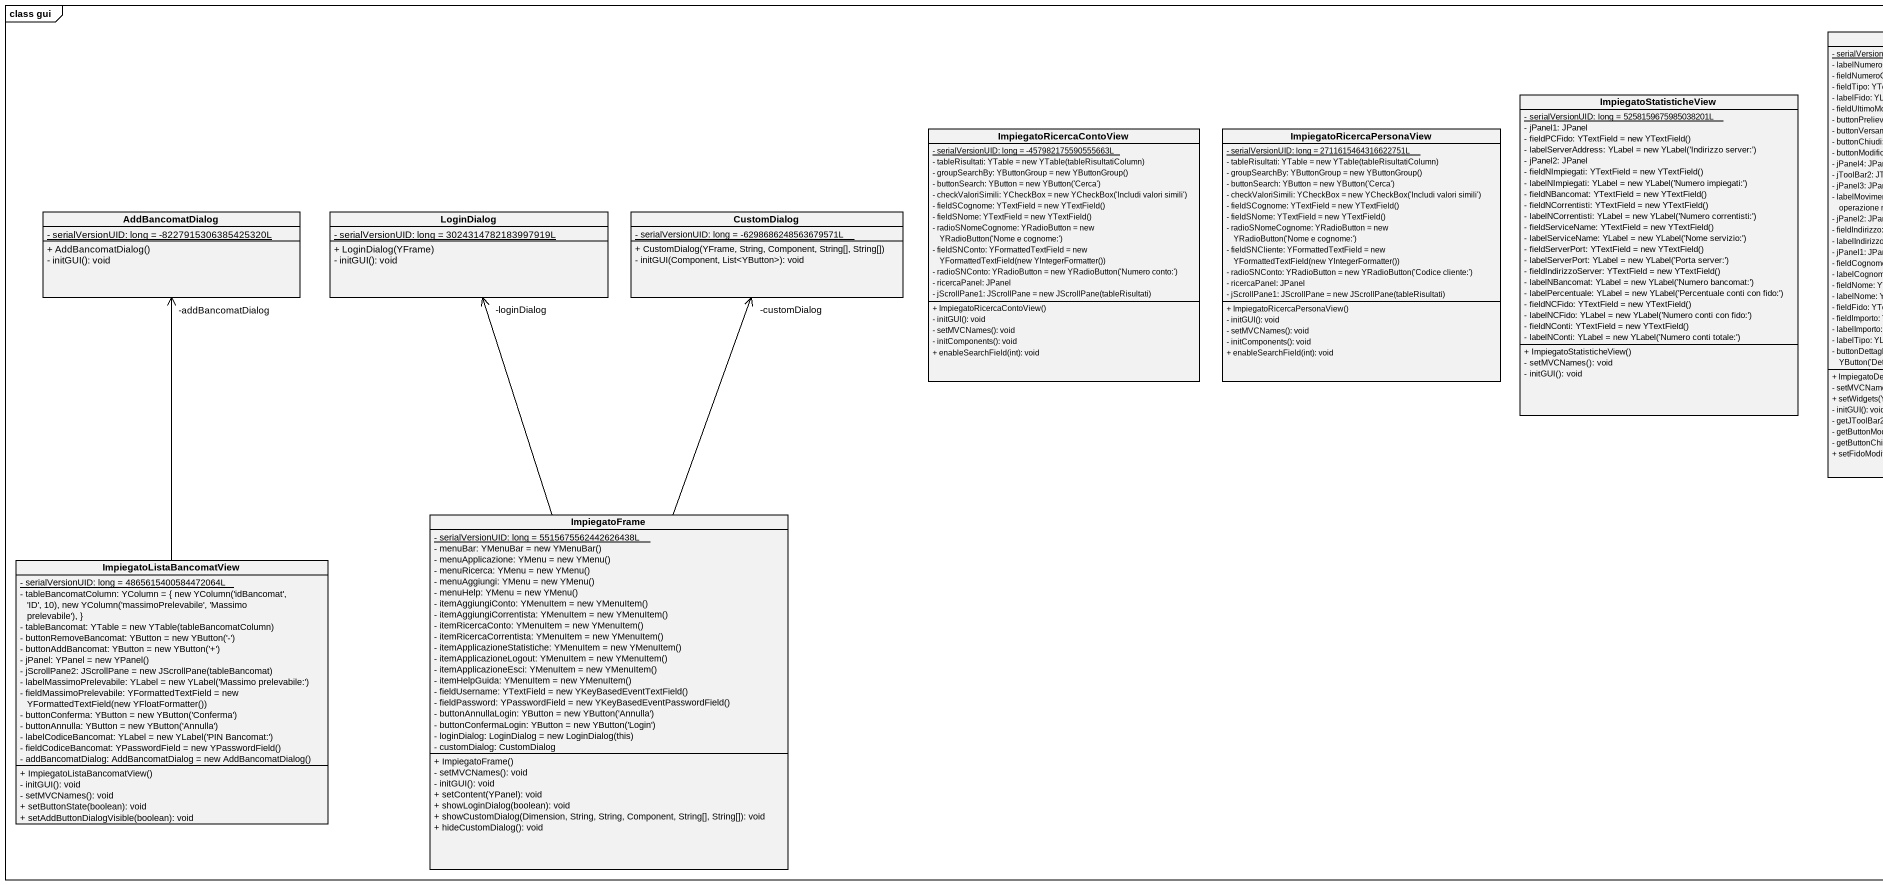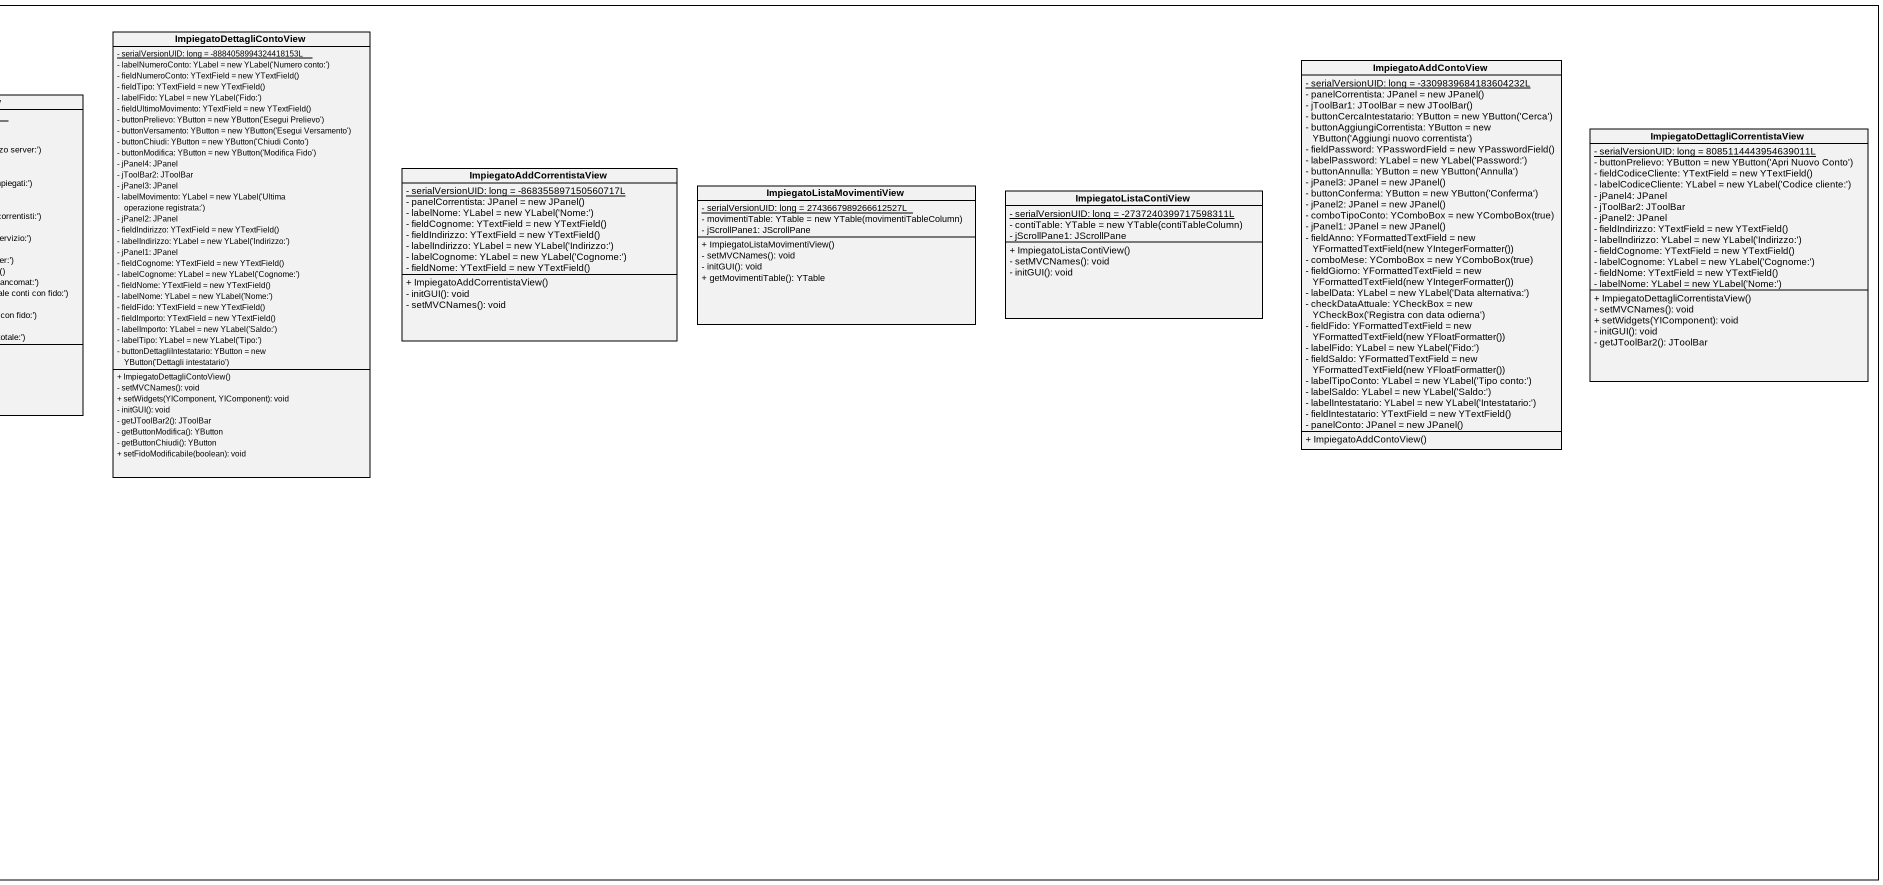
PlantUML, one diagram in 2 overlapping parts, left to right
@startuml
mainframe class gui
hide circle
hide empty members
skinparam classAttributeIconSize 0
class ImpiegatoDettagliContoView {
  {static} - serialVersionUID: long = -8884058994324418153L
  {field} - labelNumeroConto: YLabel = new YLabel('Numero conto:')
  {field} - fieldNumeroConto: YTextField = new YTextField()
  {field} - fieldTipo: YTextField = new YTextField()
  {field} - labelFido: YLabel = new YLabel('Fido:')
  {field} - fieldUltimoMovimento: YTextField = new YTextField()
  {field} - buttonPrelievo: YButton = new YButton('Esegui Prelievo')
  {field} - buttonVersamento: YButton = new YButton('Esegui Versamento')
  {field} - buttonChiudi: YButton = new YButton('Chiudi Conto')
  {field} - buttonModifica: YButton = new YButton('Modifica Fido')
  - jPanel4: JPanel
  - jToolBar2: JToolBar
  - jPanel3: JPanel
  {field} - labelMovimento: YLabel = new YLabel('Ultima operazione registrata:')
  - jPanel2: JPanel
  {field} - fieldIndirizzo: YTextField = new YTextField()
  {field} - labelIndirizzo: YLabel = new YLabel('Indirizzo:')
  - jPanel1: JPanel
  {field} - fieldCognome: YTextField = new YTextField()
  {field} - labelCognome: YLabel = new YLabel('Cognome:')
  {field} - fieldNome: YTextField = new YTextField()
  {field} - labelNome: YLabel = new YLabel('Nome:')
  {field} - fieldFido: YTextField = new YTextField()
  {field} - fieldImporto: YTextField = new YTextField()
  {field} - labelImporto: YLabel = new YLabel('Saldo:')
  {field} - labelTipo: YLabel = new YLabel('Tipo:')
  {field} - buttonDettagliIntestatario: YButton = new YButton('Dettagli intestatario')
  + ImpiegatoDettagliContoView()
  - setMVCNames(): void
  + setWidgets(YIComponent, YIComponent): void
  - initGUI(): void
  - getJToolBar2(): JToolBar
  - getButtonModifica(): YButton
  - getButtonChiudi(): YButton
  + setFidoModificabile(boolean): void
}
class ImpiegatoAddContoView {
  {static} - serialVersionUID: long = -3309839684183604232L
  {field} - panelCorrentista: JPanel = new JPanel()
  {field} - jToolBar1: JToolBar = new JToolBar()
  {field} - buttonCercaIntestatario: YButton = new YButton('Cerca')
  {field} - buttonAggiungiCorrentista: YButton = new YButton('Aggiungi nuovo correntista')
  {field} - fieldPassword: YPasswordField = new YPasswordField()
  {field} - labelPassword: YLabel = new YLabel('Password:')
  {field} - buttonAnnulla: YButton = new YButton('Annulla')
  {field} - jPanel3: JPanel = new JPanel()
  {field} - buttonConferma: YButton = new YButton('Conferma')
  {field} - jPanel2: JPanel = new JPanel()
  {field} - comboTipoConto: YComboBox = new YComboBox(true)
  {field} - jPanel1: JPanel = new JPanel()
  {field} - fieldAnno: YFormattedTextField = new YFormattedTextField(new YIntegerFormatter())
  {field} - comboMese: YComboBox = new YComboBox(true)
  {field} - fieldGiorno: YFormattedTextField = new YFormattedTextField(new YIntegerFormatter())
  {field} - labelData: YLabel = new YLabel('Data alternativa:')
  {field} - checkDataAttuale: YCheckBox = new YCheckBox('Registra con data odierna')
  {field} - fieldFido: YFormattedTextField = new YFormattedTextField(new YFloatFormatter())
  {field} - labelFido: YLabel = new YLabel('Fido:')
  {field} - fieldSaldo: YFormattedTextField = new YFormattedTextField(new YFloatFormatter())
  {field} - labelTipoConto: YLabel = new YLabel('Tipo conto:')
  {field} - labelSaldo: YLabel = new YLabel('Saldo:')
  {field} - labelIntestatario: YLabel = new YLabel('Intestatario:')
  {field} - fieldIntestatario: YTextField = new YTextField()
  {field} - panelConto: JPanel = new JPanel()
  + ImpiegatoAddContoView()
}
class ImpiegatoStatisticheView {
  {static} - serialVersionUID: long = 5258159675985038201L
  - jPanel1: JPanel
  {field} - fieldPCFido: YTextField = new YTextField()
  {field} - labelServerAddress: YLabel = new YLabel('Indirizzo server:')
  - jPanel2: JPanel
  {field} - fieldNImpiegati: YTextField = new YTextField()
  {field} - labelNImpiegati: YLabel = new YLabel('Numero impiegati:')
  {field} - fieldNBancomat: YTextField = new YTextField()
  {field} - fieldNCorrentisti: YTextField = new YTextField()
  {field} - labelNCorrentisti: YLabel = new YLabel('Numero correntisti:')
  {field} - fieldServiceName: YTextField = new YTextField()
  {field} - labelServiceName: YLabel = new YLabel('Nome servizio:')
  {field} - fieldServerPort: YTextField = new YTextField()
  {field} - labelServerPort: YLabel = new YLabel('Porta server:')
  {field} - fieldIndirizzoServer: YTextField = new YTextField()
  {field} - labelNBancomat: YLabel = new YLabel('Numero bancomat:')
  {field} - labelPercentuale: YLabel = new YLabel('Percentuale conti con fido:')
  {field} - fieldNCFido: YTextField = new YTextField()
  {field} - labelNCFido: YLabel = new YLabel('Numero conti con fido:')
  {field} - fieldNConti: YTextField = new YTextField()
  {field} - labelNConti: YLabel = new YLabel('Numero conti totale:')
  + ImpiegatoStatisticheView()
  - setMVCNames(): void
  - initGUI(): void
}
class ImpiegatoRicercaContoView {
  {static} - serialVersionUID: long = -457982175590555663L
  {field} - tableRisultati: YTable = new YTable(tableRisultatiColumn)
  {field} - groupSearchBy: YButtonGroup = new YButtonGroup()
  {field} - buttonSearch: YButton = new YButton('Cerca')
  {field} - checkValoriSimili: YCheckBox = new YCheckBox('Includi valori simili')
  {field} - fieldSCognome: YTextField = new YTextField()
  {field} - fieldSNome: YTextField = new YTextField()
  {field} - radioSNomeCognome: YRadioButton = new YRadioButton('Nome e cognome:')
  {field} - fieldSNConto: YFormattedTextField = new YFormattedTextField(new YIntegerFormatter())
  {field} - radioSNConto: YRadioButton = new YRadioButton('Numero conto:')
  - ricercaPanel: JPanel
  {field} - jScrollPane1: JScrollPane = new JScrollPane(tableRisultati)
  + ImpiegatoRicercaContoView()
  - initGUI(): void
  - setMVCNames(): void
  - initComponents(): void
  + enableSearchField(int): void
}
class ImpiegatoRicercaPersonaView {
  {static} - serialVersionUID: long = 2711615464316622751L
  {field} - tableRisultati: YTable = new YTable(tableRisultatiColumn)
  {field} - groupSearchBy: YButtonGroup = new YButtonGroup()
  {field} - buttonSearch: YButton = new YButton('Cerca')
  {field} - checkValoriSimili: YCheckBox = new YCheckBox('Includi valori simili')
  {field} - fieldSCognome: YTextField = new YTextField()
  {field} - fieldSNome: YTextField = new YTextField()
  {field} - radioSNomeCognome: YRadioButton = new YRadioButton('Nome e cognome:')
  {field} - fieldSNCliente: YFormattedTextField = new YFormattedTextField(new YIntegerFormatter())
  {field} - radioSNConto: YRadioButton = new YRadioButton('Codice cliente:')
  - ricercaPanel: JPanel
  {field} - jScrollPane1: JScrollPane = new JScrollPane(tableRisultati)
  + ImpiegatoRicercaPersonaView()
  - initGUI(): void
  - setMVCNames(): void
  - initComponents(): void
  + enableSearchField(int): void
}
class "ImpiegatoDettagliCorrentistaView" as ImpiegatoDettagliCorrentista {
  {static} - serialVersionUID: long = 8085114443954639011L
  {field} - buttonPrelievo: YButton = new YButton('Apri Nuovo Conto')
  {field} - fieldCodiceCliente: YTextField = new YTextField()
  {field} - labelCodiceCliente: YLabel = new YLabel('Codice cliente:')
  - jPanel4: JPanel
  - jToolBar2: JToolBar
  - jPanel2: JPanel
  {field} - fieldIndirizzo: YTextField = new YTextField()
  {field} - labelIndirizzo: YLabel = new YLabel('Indirizzo:')
  {field} - fieldCognome: YTextField = new YTextField()
  {field} - labelCognome: YLabel = new YLabel('Cognome:')
  {field} - fieldNome: YTextField = new YTextField()
  {field} - labelNome: YLabel = new YLabel('Nome:')
  + ImpiegatoDettagliCorrentistaView()
  - setMVCNames(): void
  + setWidgets(YIComponent): void
  - initGUI(): void
  - getJToolBar2(): JToolBar
}
class ImpiegatoAddCorrentistaView {
  {static} - serialVersionUID: long = -868355897150560717L
  {field} - panelCorrentista: JPanel = new JPanel()
  {field} - labelNome: YLabel = new YLabel('Nome:')
  {field} - fieldCognome: YTextField = new YTextField()
  {field} - fieldIndirizzo: YTextField = new YTextField()
  {field} - labelIndirizzo: YLabel = new YLabel('Indirizzo:')
  {field} - labelCognome: YLabel = new YLabel('Cognome:')
  {field} - fieldNome: YTextField = new YTextField()
  + ImpiegatoAddCorrentistaView()
  - initGUI(): void
  - setMVCNames(): void
}
class ImpiegatoListaMovimentiView {
  {static} - serialVersionUID: long = 2743667989266612527L
  {field} - movimentiTable: YTable = new YTable(movimentiTableColumn)
  - jScrollPane1: JScrollPane
  + ImpiegatoListaMovimentiView()
  - setMVCNames(): void
  - initGUI(): void
  + getMovimentiTable(): YTable
}
class AddBancomatDialog {
  {static} - serialVersionUID: long = -8227915306385425320L
  + AddBancomatDialog()
  - initGUI(): void
}
class LoginDialog {
  {static} - serialVersionUID: long = 3024314782183997919L
  + LoginDialog(YFrame)
  - initGUI(): void
}
class CustomDialog {
  {static} - serialVersionUID: long = -6298686248563679571L
  + CustomDialog(YFrame, String, Component, String[], String[])
  - initGUI(Component, List<YButton>): void
}
class ImpiegatoListaContiView {
  {static} - serialVersionUID: long = -2737240399717598311L
  {field} - contiTable: YTable = new YTable(contiTableColumn)
  - jScrollPane1: JScrollPane
  + ImpiegatoListaContiView()
  - setMVCNames(): void
  - initGUI(): void
}
class ImpiegatoFrame {
  {static} - serialVersionUID: long = 5515675562442626438L
  {field} - menuBar: YMenuBar = new YMenuBar()
  {field} - menuApplicazione: YMenu = new YMenu()
  {field} - menuRicerca: YMenu = new YMenu()
  {field} - menuAggiungi: YMenu = new YMenu()
  {field} - menuHelp: YMenu = new YMenu()
  {field} - itemAggiungiConto: YMenuItem = new YMenuItem()
  {field} - itemAggiungiCorrentista: YMenuItem = new YMenuItem()
  {field} - itemRicercaConto: YMenuItem = new YMenuItem()
  {field} - itemRicercaCorrentista: YMenuItem = new YMenuItem()
  {field} - itemApplicazioneStatistiche: YMenuItem = new YMenuItem()
  {field} - itemApplicazioneLogout: YMenuItem = new YMenuItem()
  {field} - itemApplicazioneEsci: YMenuItem = new YMenuItem()
  {field} - itemHelpGuida: YMenuItem = new YMenuItem()
  {field} - fieldUsername: YTextField = new YKeyBasedEventTextField()
  {field} - fieldPassword: YPasswordField = new YKeyBasedEventPasswordField()
  {field} - buttonAnnullaLogin: YButton = new YButton('Annulla')
  {field} - buttonConfermaLogin: YButton = new YButton('Login')
  {field} - loginDialog: LoginDialog = new LoginDialog(this)
  - customDialog: CustomDialog
  + ImpiegatoFrame()
  - setMVCNames(): void
  - initGUI(): void
  + setContent(YPanel): void
  + showLoginDialog(boolean): void
  + showCustomDialog(Dimension, String, String, Component, String[], String[]): void
  + hideCustomDialog(): void
}
class ImpiegatoListaBancomatView {
  {static} - serialVersionUID: long = 4865615400584472064L
  {field} - tableBancomatColumn: YColumn = { new YColumn('idBancomat', 'ID', 10), new YColumn('massimoPrelevabile', 'Massimo prelevabile'), }
  {field} - tableBancomat: YTable = new YTable(tableBancomatColumn)
  {field} - buttonRemoveBancomat: YButton = new YButton('-')
  {field} - buttonAddBancomat: YButton = new YButton('+')
  {field} - jPanel: YPanel = new YPanel()
  {field} - jScrollPane2: JScrollPane = new JScrollPane(tableBancomat)
  {field} - labelMassimoPrelevabile: YLabel = new YLabel('Massimo prelevabile:')
  {field} - fieldMassimoPrelevabile: YFormattedTextField = new YFormattedTextField(new YFloatFormatter())
  {field} - buttonConferma: YButton = new YButton('Conferma')
  {field} - buttonAnnulla: YButton = new YButton('Annulla')
  {field} - labelCodiceBancomat: YLabel = new YLabel('PIN Bancomat:')
  {field} - fieldCodiceBancomat: YPasswordField = new YPasswordField()
  {field} - addBancomatDialog: AddBancomatDialog = new AddBancomatDialog()
  + ImpiegatoListaBancomatView()
  - initGUI(): void
  - setMVCNames(): void
  + setButtonState(boolean): void
  + setAddButtonDialogVisible(boolean): void
}
ImpiegatoFrame -up-> "-loginDialog" LoginDialog
ImpiegatoFrame -up-> "-customDialog" CustomDialog
ImpiegatoListaBancomatView -up-> "-addBancomatDialog" AddBancomatDialog
@enduml
